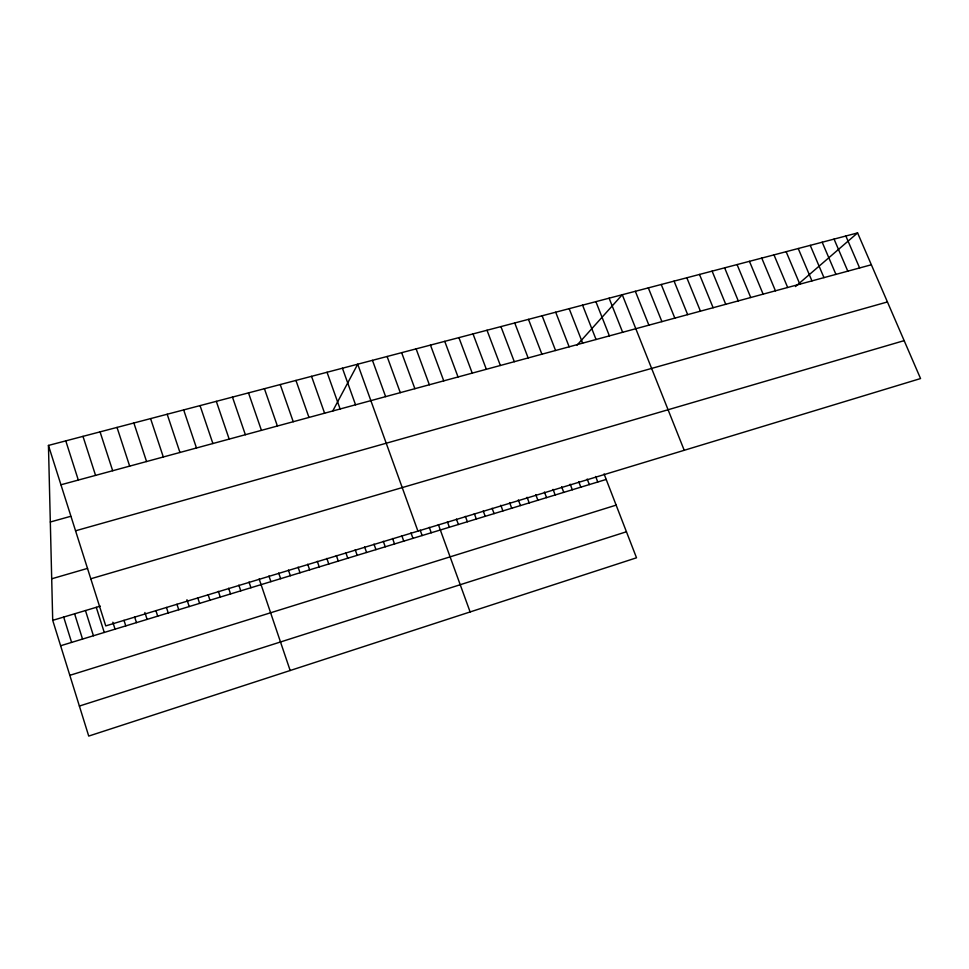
<?xml version="1.0" encoding="UTF-8"?>
<svg xmlns="http://www.w3.org/2000/svg" width="969" height="969" viewBox="0 0 969 969"><rect width="100%" height="100%" fill="white"/><g stroke="black" fill="none" stroke-linecap="round" stroke-linejoin="round"><path stroke-width="1.45" d="M332.573 411.304L357.718 364.199L417.93 531.133M577.076 345.109L622.268 294.721L684.223 450.294M795.476 286.558L857.589 232.923L920.55 378.552L105.754 625.901L48.45 445.425L857.589 232.923M79.385 706.05L626.446 531.763M69.829 675.332L616.139 505.128M60.623 645.754L606.194 479.437M604.062 473.914L636.512 557.793L88.724 736.077L52.714 620.342L100.328 606.109M90.795 578.772L904.162 340.628M51.696 578.796L87.573 568.379M75.558 530.794L887.434 301.953M50.315 522L70.64 516.332M60.95 484.779L871.361 264.767M845.852 236L859.612 267.953M834.055 239.101L847.802 271.163M822.184 242.214L835.92 274.384M810.241 245.351L823.965 277.631M798.226 248.512L811.949 280.901M786.138 251.686L799.849 284.183M773.977 254.871L787.676 287.49M761.755 258.093L775.442 290.809M749.449 261.315L763.124 294.152M737.07 264.573L750.745 297.519M724.63 267.844L738.281 300.899M712.106 271.126L725.745 304.302M699.497 274.433L713.123 307.73M686.827 277.764L700.442 311.17M674.073 281.119L687.663 314.634M661.233 284.486L674.824 318.123M648.322 287.878L661.9 321.635M635.337 291.294L648.891 325.16M609.113 298.173L622.643 332.294M595.887 301.65L609.392 335.892M582.575 305.15L596.056 339.501M569.178 308.663L582.648 343.147M555.697 312.212L569.154 346.817M542.131 315.773L555.564 350.499M595.644 476.469L597.776 482.005M528.48 319.358L541.901 354.206M587.19 479.037L589.322 484.585M578.711 481.605L580.831 487.165M514.745 322.968L528.141 357.949M570.184 484.197L572.316 489.769M500.925 326.589L514.297 361.703M561.632 486.789L563.764 492.373M553.045 489.393L555.176 494.989M487.007 330.247L500.367 365.483M544.433 492.01L546.552 497.618M535.772 494.638L537.892 500.258M473.017 333.917L486.341 369.298M527.088 497.279L529.207 502.911M458.918 337.624L472.23 373.126M518.354 499.919L520.474 505.564M509.597 502.572L511.717 508.24M444.747 341.342L458.034 376.977M500.803 505.249L502.911 510.917M492.095 508.265L494.081 513.606M430.478 345.097L443.741 380.853M483.228 510.954L485.215 516.32M416.113 348.864L429.352 384.766M474.325 513.655L476.312 519.033M465.386 516.368L467.373 521.758M401.651 352.668L414.877 388.69M456.423 519.093L458.398 524.495M387.103 356.483L400.294 392.651M447.412 521.819L449.386 527.233M438.363 524.568L470.122 611.948M372.459 360.335L385.626 396.636M429.279 527.33L431.241 532.768M420.158 530.091L422.121 535.554M410.989 532.877L412.964 538.34M342.432 368.22L355.55 404.8M401.796 535.663L403.758 541.15M392.566 538.473L394.528 543.96M327.037 372.266L340.131 408.991M383.288 541.283L385.25 546.795M373.973 544.106L375.936 549.629M311.546 376.335L324.603 413.206M364.623 546.94L366.585 552.475M295.945 380.429L308.978 417.445M355.235 549.798L357.186 555.346M345.812 552.657L347.762 558.217M280.235 384.548L293.232 421.721M336.34 555.528L338.29 561.099M326.832 558.41L328.782 564.006M264.416 388.702L277.388 426.021M317.287 561.317L319.237 566.913M248.5 392.893L261.436 430.357M307.706 564.224L309.644 569.833M298.077 567.144L300.015 572.776M232.463 397.096L245.363 434.718M288.411 570.075L290.337 575.719M278.697 573.018L280.635 578.687M216.317 401.348L229.181 439.102M268.946 575.986L270.884 581.654M259.159 578.953L290.167 670.524M200.05 405.611L212.889 443.536M249.033 582.03L250.947 587.735M183.674 409.911L196.477 447.981M238.846 585.119L240.772 590.836M228.636 588.219L230.549 593.949M167.189 414.248L179.955 452.475M218.364 591.332L220.278 597.074M150.583 418.608L163.313 456.993M208.165 594.784L209.97 600.223M197.809 597.934L199.602 603.384M133.867 422.993L146.561 461.535M186.956 599.714L189.197 606.558M176.952 604.256L178.744 609.743M117.019 427.414L129.676 466.125M166.45 607.442L168.243 612.941M100.061 431.871L112.683 470.74M155.912 610.64L157.705 616.151M144.878 612.481L147.106 619.385M82.983 436.365L95.556 475.379M134.679 617.083L136.472 622.631M123.996 620.33L125.776 625.889M65.783 440.883L78.319 480.067M112.828 622.195L115.045 629.16M96.282 607.321L104.252 632.442M85.466 610.555L93.424 635.749M74.601 613.801L82.535 639.068M63.688 617.071L71.597 642.399M48.45 445.425L52.714 620.342"/></g></svg>
